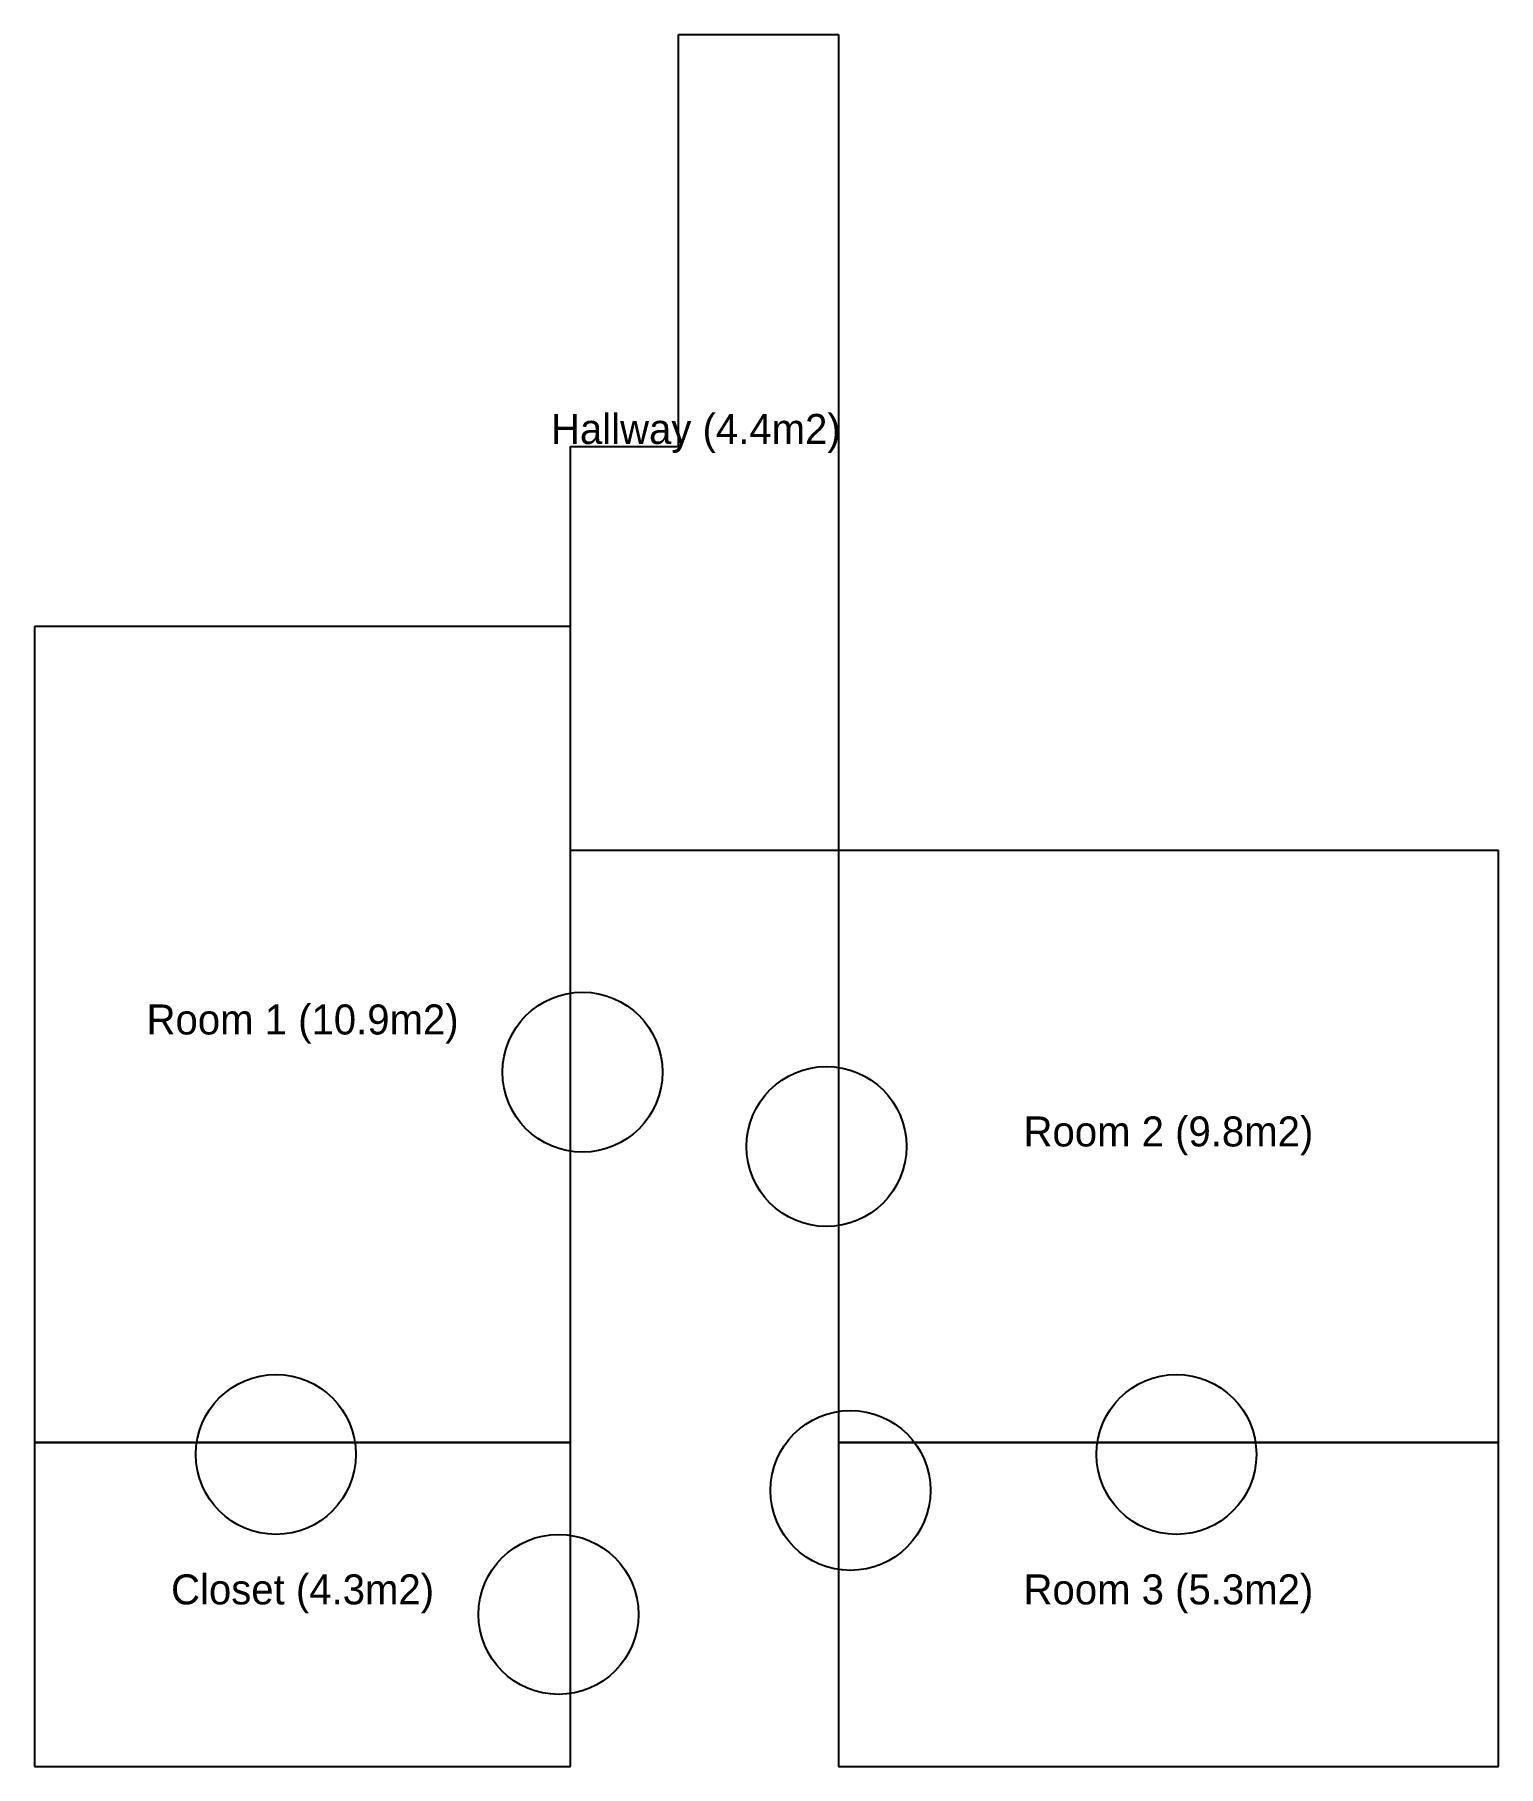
# Model space of a CAD drawing. Extents: x -3.44 to 3.88, y -2.84 to 5.82.
import ezdxf
from ezdxf.enums import TextEntityAlignment as Align

# ---------------------------------------------------------------- set-up
doc = ezdxf.new("R2010")
doc.units = 0
for name, color, linetype in [('DOORS', 8, 'CONTINUOUS'), ('TEXT', 7, 'CONTINUOUS'), ('WALLS', 7, 'CONTINUOUS')]:
    doc.layers.add(name, color=color, linetype=linetype)

msp = doc.modelspace()

# ---------------------------------------------------------------- linework, layer by layer
at = {"layer": 'DOORS'}
for centre in [(-0.7031, 0.6296), (0.5169, 0.258), (-2.2365, -1.282), (2.2669, -1.282), (0.6369, -1.462), (-0.8231, -2.082)]:
    msp.add_circle(centre, 0.4, dxfattribs=at)
at = {"layer": 'WALLS'}
for p, q in [((-0.223, 3.758), (-0.223, 5.818)), ((-0.223, 5.818), (0.577, 5.818)), ((0.577, 5.818), (0.577, 1.738)), ((-0.763, 1.738), (-0.763, 3.758)), ((-0.763, 3.758), (-0.223, 3.758)), ((-0.763, 2.858), (-3.443, 2.858)), ((-3.443, 2.858), (-3.443, -1.222)), ((-0.763, -1.222), (-0.763, 2.858)), ((0.577, 1.738), (-0.763, 1.738)), ((3.877, 1.738), (0.577, 1.738)), ((0.577, 1.738), (0.577, -1.222)), ((3.877, -1.222), (3.877, 1.738)), ((-3.443, -1.222), (-0.763, -1.222)), ((-0.763, -1.222), (-3.443, -1.222)), ((-3.443, -1.222), (-3.443, -2.842)), ((-0.763, -2.842), (-0.763, -1.222)), ((0.577, -1.222), (3.877, -1.222)), ((3.877, -1.222), (0.577, -1.222)), ((0.577, -1.222), (0.577, -2.842)), ((3.877, -2.842), (3.877, -1.222)), ((-3.443, -2.842), (-0.763, -2.842)), ((0.577, -2.842), (3.877, -2.842))]:
    msp.add_line(p, q, dxfattribs=at)

# ---------------------------------------------------------------- texts
at = {"layer": 'TEXT'}
for s, p in [('Hallway (4.4m2)', (-0.1363, 3.7713)), ('Room 1 (10.9m2)', (-2.103, 0.818)), ('Room 2 (9.8m2)', (2.227, 0.258)), ('Closet (4.3m2)', (-2.103, -2.032)), ('Room 3 (5.3m2)', (2.227, -2.032))]:
    msp.add_text(s, height=0.15, dxfattribs=at).set_placement(p, align=Align.CENTER)

doc.saveas('drawing.dxf')
